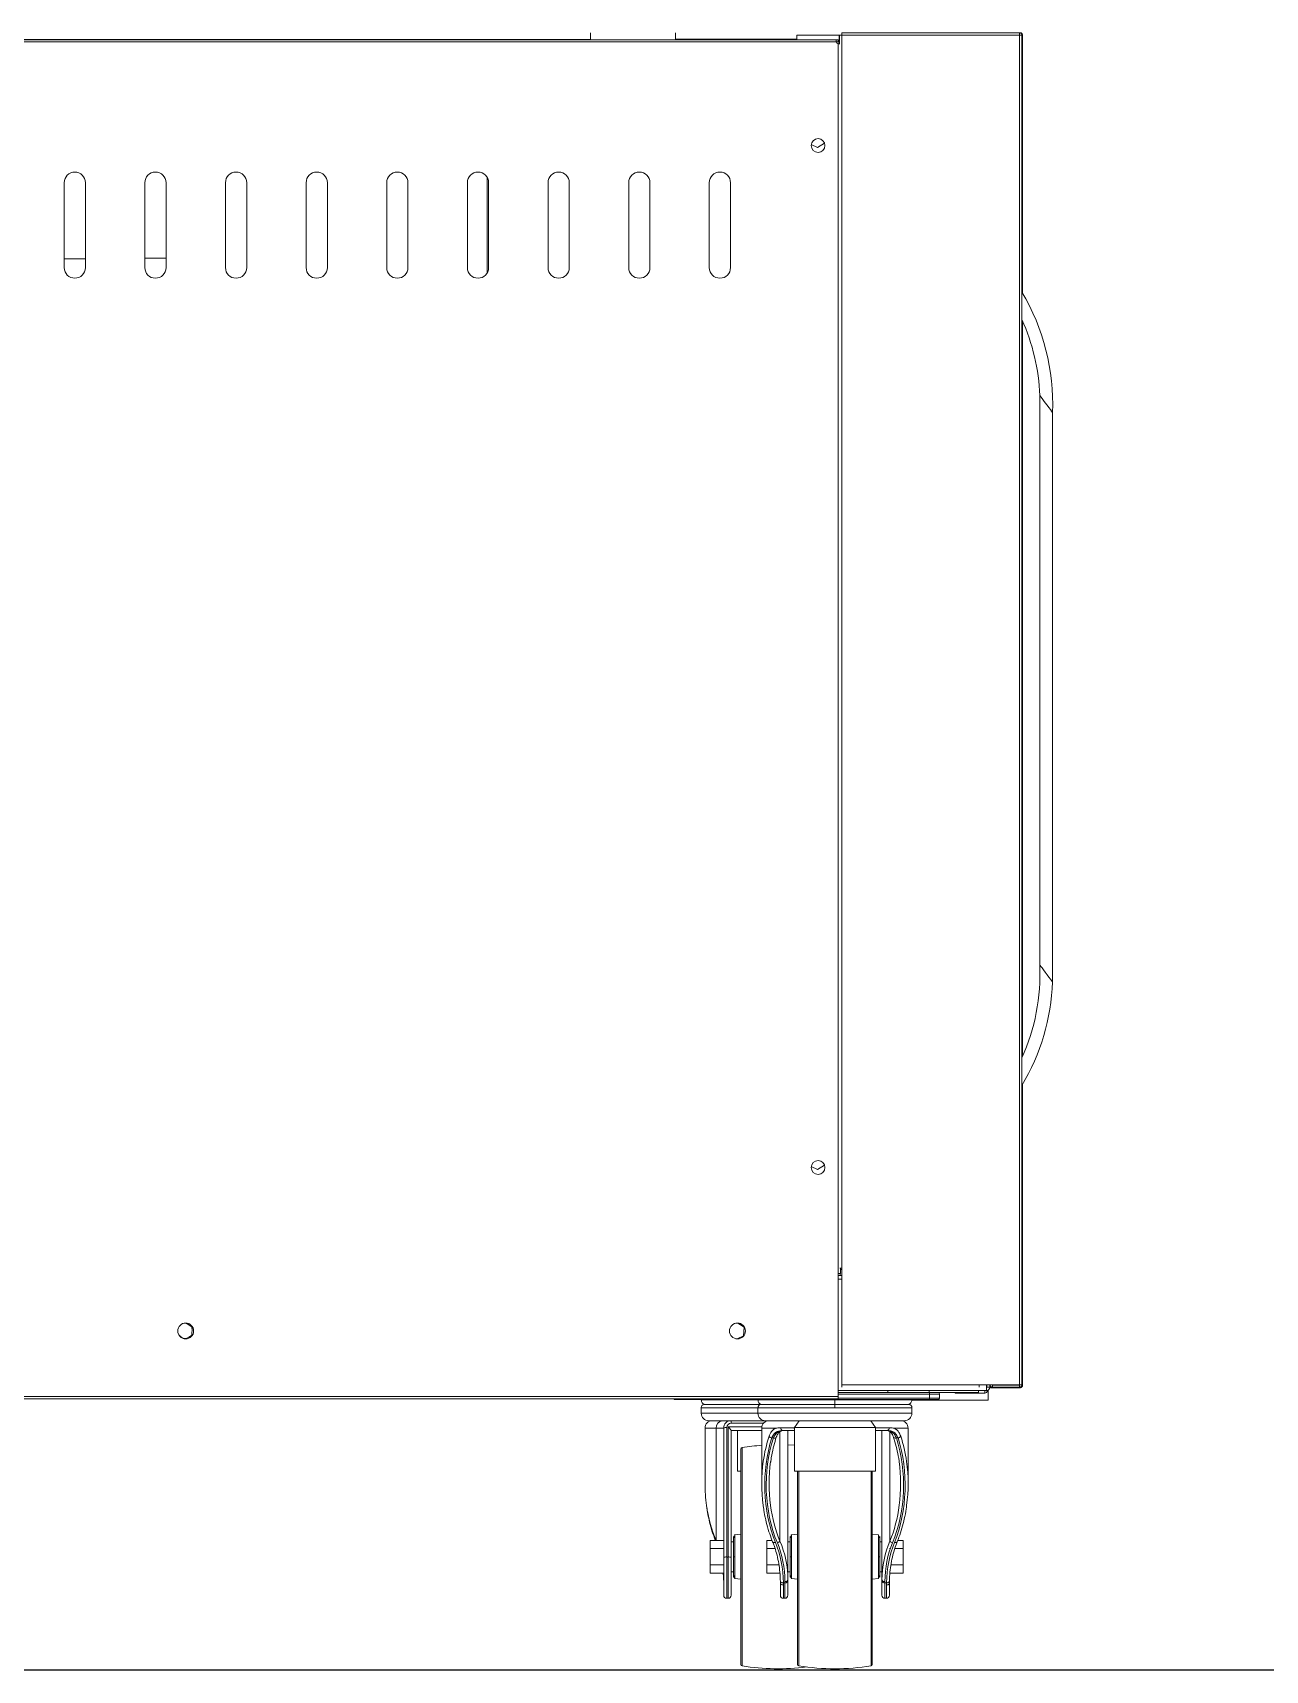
# Model space of a CAD drawing. Header units: millimetres. Extents: x 54215 to 67697, y 23496 to 56611.
# Drawn here: x 57975.4 to 58033.5, y 31055 to 31132.1 of the extents above; entities that cross this region are included whole.
import ezdxf

# ---------------------------------------------------------------- set-up
doc = ezdxf.new("R2010")
doc.units = ezdxf.units.MM
doc.layers.add('no3_paslanmaz gorunus on', color=163, linetype='Continuous', lineweight=15)

# ---------------------------------------------------------------- blocks, each defined once
blk = doc.blocks.new('ASFH8LO')
at = {"layer": 'no3_paslanmaz gorunus on', "linetype": 'Continuous', "lineweight": 0}
for p, q in [((9346.585, 2345.469), (9346.585, 2345.139)), ((9350.585, 2345.469), (9350.585, 2345.139)), ((9366.796, 2345.468), (9358.426, 2345.468)), ((9358.426, 2345.358), (9358.426, 2345.468)), ((9358.432, 2345.468), (9358.432, 2345.469)), ((9363.275, 2345.468), (9363.275, 2345.469)), ((9365.428, 2345.468), (9365.428, 2345.469)), ((9366.756, 2345.468), (9366.756, 2345.469)), ((9366.806, 2345.468), (9366.796, 2345.468)), ((9366.806, 2345.368), (9366.806, 2345.468)), ((9358.16, 2345.139), (9271.073, 2345.139)), ((9358.161, 2345.039), (9271.073, 2345.039)), ((9275.697, 2345.139), (9346.585, 2345.17)), ((9350.585, 2345.171), (9356.316, 2345.174)), ((9356.316, 2345.358), (9358.306, 2345.358)), ((9356.316, 2345.358), (9356.316, 2345.139)), ((9358.16, 2345.139), (9358.26, 2345.139)), ((9358.16, 2345.039), (9358.26, 2345.039)), ((9358.26, 2345.039), (9358.161, 2345.039)), ((9358.26, 2345.039), (9358.26, 2345.139)), ((9358.26, 2345.053), (9358.26, 2344.952)), ((9358.26, 2345.053), (9358.316, 2345.053)), ((9358.26, 2287.003), (9358.26, 2344.952)), ((9358.316, 2344.952), (9358.26, 2344.952)), ((9358.306, 2345.358), (9358.316, 2345.358)), ((9358.306, 2345.358), (9358.306, 2345.053)), ((9358.316, 2345.358), (9358.316, 2344.953)), ((9358.316, 2345.358), (9358.426, 2345.358)), ((9358.426, 2345.358), (9358.426, 2287.258)), ((9358.426, 2345.358), (9366.806, 2345.358)), ((9366.806, 2345.358), (9366.806, 2281.758)), ((9366.806, 2345.358), (9366.916, 2345.358)), ((9366.916, 2345.358), (9366.916, 2281.758)), ((9366.95, 2345.347), (9366.929, 2345.347)), ((9366.95, 2345.347), (9366.95, 2345.249)), ((9366.95, 2333.194), (9366.95, 2345.249)), ((9356.989, 2340.206), (9357.289, 2340.056)), ((9357.289, 2340.056), (9357.613, 2340.27)), ((9341.719, 2338.651), (9341.719, 2334.157)), ((9321.785, 2338.404), (9321.785, 2334.404)), ((9322.785, 2334.404), (9322.785, 2338.404)), ((9325.585, 2338.404), (9325.585, 2334.404)), ((9326.585, 2334.404), (9326.585, 2338.404)), ((9329.385, 2338.404), (9329.385, 2334.404)), ((9330.385, 2334.404), (9330.385, 2338.404)), ((9333.185, 2338.404), (9333.185, 2334.404)), ((9334.185, 2334.404), (9334.185, 2338.404)), ((9336.985, 2338.404), (9336.985, 2334.404)), ((9337.985, 2334.404), (9337.985, 2338.404)), ((9340.785, 2338.404), (9340.785, 2334.404)), ((9341.785, 2334.404), (9341.785, 2338.404)), ((9344.585, 2338.404), (9344.585, 2334.404)), ((9345.585, 2334.404), (9345.585, 2338.404)), ((9348.385, 2338.404), (9348.385, 2334.404)), ((9349.385, 2334.404), (9349.385, 2338.404)), ((9352.185, 2338.404), (9352.185, 2334.404)), ((9353.185, 2334.404), (9353.185, 2338.404)), ((9322.785, 2334.81), (9321.785, 2334.81)), ((9326.585, 2334.848), (9325.585, 2334.848)), ((9366.95, 2297.243), (9366.95, 2331.878)), ((9367.76, 2301.544), (9367.76, 2328.377)), ((9368.36, 2300.744), (9368.36, 2327.577)), ((9366.95, 2281.845), (9366.95, 2295.927)), ((9356.989, 2292.054), (9357.289, 2291.904)), ((9357.289, 2291.904), (9357.613, 2292.118)), ((9358.26, 2281.21), (9358.26, 2287.003)), ((9358.36, 2287.003), (9358.26, 2287.003)), ((9358.426, 2286.91), (9358.26, 2286.91)), ((9358.426, 2287.258), (9358.34, 2287.258)), ((9358.348, 2287.003), (9358.348, 2286.91)), ((9358.36, 2287.003), (9358.36, 2287.258)), ((9358.361, 2287.137), (9358.36, 2287.137)), ((9358.361, 2287.137), (9358.361, 2287.199)), ((9358.361, 2287.199), (9358.426, 2287.199)), ((9358.426, 2287.258), (9358.426, 2281.758)), ((9358.426, 2286.75), (9358.26, 2286.75)), ((9327.303, 2284.615), (9327.383, 2284.655)), ((9327.635, 2284.605), (9327.493, 2284.676)), ((9327.528, 2284.676), (9327.821, 2284.482)), ((9327.821, 2284.482), (9327.797, 2284.079)), ((9327.81, 2284.302), (9327.799, 2284.497)), ((9353.303, 2284.615), (9353.383, 2284.655)), ((9353.528, 2284.676), (9353.821, 2284.482)), ((9353.821, 2284.482), (9353.797, 2284.079)), ((9327.303, 2283.989), (9327.383, 2283.949)), ((9327.797, 2284.079), (9327.493, 2283.927)), ((9327.635, 2283.998), (9327.799, 2284.106)), ((9353.797, 2284.079), (9353.493, 2283.927)), ((9365.246, 2281.502), (9358.26, 2281.502)), ((9362.913, 2281.491), (9358.26, 2281.491)), ((9358.26, 2281.402), (9360.602, 2281.402)), ((9358.426, 2281.758), (9364.906, 2281.758)), ((9358.426, 2281.648), (9358.426, 2281.758)), ((9360.602, 2281.402), (9360.602, 2281.491)), ((9360.602, 2281.402), (9362.538, 2281.402)), ((9362.538, 2281.402), (9362.538, 2281.491)), ((9362.538, 2281.402), (9364.87, 2281.402)), ((9362.567, 2281.331), (9362.567, 2281.402)), ((9362.913, 2281.491), (9362.913, 2281.502)), ((9362.913, 2281.491), (9365.246, 2281.491)), ((9363.771, 2281.371), (9363.771, 2281.402)), ((9364.87, 2281.402), (9364.87, 2281.491)), ((9364.906, 2281.758), (9366.806, 2281.758)), ((9364.906, 2281.758), (9364.906, 2281.648)), ((9365.169, 2281.371), (9365.169, 2281.491)), ((9365.246, 2281.758), (9365.246, 2281.502)), ((9365.246, 2281.502), (9365.246, 2281.491)), ((9365.29, 2281.491), (9365.251, 2281.491)), ((9365.256, 2281.651), (9365.256, 2281.758)), ((9365.256, 2281.651), (9365.406, 2281.651)), ((9365.29, 2281.491), (9365.29, 2281.497)), ((9365.323, 2281.511), (9365.323, 2281.046)), ((9365.406, 2281.651), (9365.406, 2281.758)), ((9365.411, 2281.749), (9365.406, 2281.749)), ((9365.411, 2281.749), (9365.411, 2281.758)), ((9365.411, 2281.749), (9365.416, 2281.749)), ((9365.429, 2281.705), (9365.429, 2281.629)), ((9365.829, 2281.629), (9365.429, 2281.629)), ((9365.516, 2281.648), (9365.516, 2281.648)), ((9365.526, 2281.648), (9365.516, 2281.648)), ((9365.522, 2281.749), (9366.731, 2281.749)), ((9365.526, 2281.748), (9365.526, 2281.648)), ((9365.526, 2281.748), (9366.806, 2281.748)), ((9365.526, 2281.648), (9366.806, 2281.648)), ((9365.829, 2281.749), (9365.829, 2281.748)), ((9365.829, 2281.648), (9365.829, 2281.629)), ((9366.728, 2281.629), (9365.829, 2281.629)), ((9366.728, 2281.749), (9366.728, 2281.748)), ((9366.728, 2281.648), (9366.728, 2281.629)), ((9366.829, 2281.629), (9366.728, 2281.629)), ((9366.731, 2281.749), (9366.732, 2281.758)), ((9366.811, 2281.749), (9366.731, 2281.749)), ((9366.733, 2281.758), (9366.733, 2281.749)), ((9366.806, 2281.758), (9366.916, 2281.758)), ((9366.806, 2281.748), (9366.806, 2281.648)), ((9366.829, 2281.629), (9366.829, 2281.653)), ((9366.916, 2281.845), (9366.95, 2281.845)), ((9366.95, 2281.845), (9366.95, 2281.75)), ((9358.26, 2281.21), (9270.96, 2281.21)), ((9358.26, 2281.1), (9270.96, 2281.1)), ((9350.969, 2281.066), (9350.575, 2281.066)), ((9350.969, 2281.1), (9350.969, 2281.066)), ((9353.246, 2281.066), (9350.969, 2281.066)), ((9351.806, 2281.066), (9351.806, 2281.053)), ((9354.477, 2281.053), (9351.806, 2281.053)), ((9351.806, 2280.688), (9351.806, 2280.426)), ((9351.806, 2280.688), (9354.477, 2280.688)), ((9351.93, 2280.84), (9354.597, 2280.84)), ((9353.64, 2281.066), (9353.246, 2281.066)), ((9353.64, 2281.066), (9353.64, 2281.1)), ((9362.567, 2281.066), (9353.64, 2281.066)), ((9354.477, 2281.066), (9354.477, 2281.053)), ((9358.104, 2281.053), (9354.477, 2281.053)), ((9354.477, 2280.688), (9354.477, 2280.426)), ((9354.477, 2280.688), (9358.104, 2280.688)), ((9354.601, 2280.84), (9358.104, 2280.84)), ((9361.731, 2281.053), (9358.104, 2281.053)), ((9358.104, 2280.84), (9361.607, 2280.84)), ((9358.104, 2280.688), (9361.731, 2280.688)), ((9362.567, 2281.331), (9358.26, 2281.331)), ((9358.26, 2281.21), (9358.26, 2281.1)), ((9358.26, 2281.136), (9362.567, 2281.136)), ((9365.323, 2281.046), (9361.73, 2281.046)), ((9361.731, 2281.053), (9361.731, 2281.066)), ((9361.731, 2280.426), (9361.731, 2280.688)), ((9362.567, 2281.136), (9362.567, 2281.331)), ((9363.032, 2281.331), (9362.567, 2281.331)), ((9362.567, 2281.066), (9362.567, 2281.136)), ((9362.567, 2281.136), (9363.032, 2281.136)), ((9362.961, 2281.066), (9362.567, 2281.066)), ((9363.032, 2281.331), (9363.032, 2281.136)), ((9363.771, 2281.371), (9365.169, 2281.371)), ((9351.806, 2280.426), (9354.477, 2280.426)), ((9353.105, 2280.074), (9352.158, 2280.074)), ((9353.105, 2280.074), (9353.215, 2280.074)), ((9353.215, 2280.074), (9353.215, 2279.963)), ((9353.215, 2280.074), (9354.829, 2280.074)), ((9354.75, 2279.963), (9353.215, 2279.963)), ((9354.477, 2280.426), (9361.731, 2280.426)), ((9356.413, 2280.074), (9354.829, 2280.074)), ((9356.413, 2280.074), (9356.192, 2279.757)), ((9356.962, 2280.074), (9356.413, 2280.074)), ((9359.246, 2280.074), (9356.962, 2280.074)), ((9359.795, 2280.074), (9359.246, 2280.074)), ((9361.379, 2280.074), (9359.795, 2280.074)), ((9360.015, 2279.757), (9359.795, 2280.074)), ((9351.983, 2279.722), (9351.983, 2277.115)), ((9352.509, 2279.722), (9351.983, 2279.722)), ((9352.863, 2279.722), (9352.509, 2279.722)), ((9352.509, 2279.722), (9352.509, 2274.433)), ((9352.863, 2273.623), (9352.863, 2279.722)), ((9353.004, 2279.751), (9353.004, 2273.652)), ((9353.074, 2273.652), (9353.074, 2279.787)), ((9353.074, 2279.787), (9354.66, 2279.787)), ((9353.215, 2279.619), (9353.215, 2273.623)), ((9354.654, 2279.616), (9353.215, 2279.616)), ((9353.518, 2277.7), (9353.518, 2279.616)), ((9354.654, 2279.722), (9354.654, 2277.115)), ((9355.329, 2279.722), (9354.654, 2279.722)), ((9355.13, 2279.264), (9355.208, 2279.264)), ((9355.341, 2279.296), (9355.342, 2279.298)), ((9355.509, 2274.399), (9355.509, 2279.551)), ((9356.189, 2279.743), (9355.543, 2279.743)), ((9356.192, 2279.616), (9355.647, 2279.616)), ((9355.886, 2272.569), (9355.886, 2279.616)), ((9356.192, 2279.757), (9356.189, 2279.743)), ((9356.192, 2279.757), (9360.015, 2279.757)), ((9356.192, 2277.7), (9356.192, 2279.757)), ((9360.018, 2279.757), (9360.015, 2279.757)), ((9360.018, 2277.7), (9360.018, 2279.757)), ((9360.664, 2279.743), (9360.018, 2279.743)), ((9360.56, 2279.616), (9360.018, 2279.616)), ((9360.321, 2272.569), (9360.321, 2279.616)), ((9360.699, 2279.549), (9360.699, 2274.399)), ((9360.866, 2279.296), (9360.866, 2279.298)), ((9361.553, 2279.722), (9360.879, 2279.722)), ((9360.999, 2279.264), (9361.078, 2279.264)), ((9361.553, 2277.115), (9361.553, 2279.722)), ((9353.673, 2278.737), (9353.673, 2273.665)), ((9353.732, 2278.807), (9353.732, 2268.523)), ((9356.192, 2278.917), (9355.886, 2278.935)), ((9353.673, 2277.7), (9353.518, 2277.7)), ((9360.018, 2277.7), (9356.192, 2277.7)), ((9356.344, 2268.592), (9356.344, 2277.7)), ((9356.403, 2273.665), (9356.403, 2277.7)), ((9359.805, 2273.665), (9359.805, 2277.7)), ((9359.864, 2268.592), (9359.864, 2277.7)), ((9353.385, 2274.696), (9353.379, 2274.687)), ((9353.673, 2274.721), (9353.385, 2274.696)), ((9353.385, 2273.665), (9353.385, 2274.696)), ((9356.056, 2274.696), (9356.05, 2274.687)), ((9356.344, 2274.721), (9356.056, 2274.696)), ((9356.056, 2273.665), (9356.056, 2274.696)), ((9360.152, 2274.696), (9359.864, 2274.721)), ((9360.163, 2274.679), (9360.152, 2274.696)), ((9360.152, 2274.696), (9360.152, 2273.665)), ((9352.222, 2274.049), (9352.222, 2274.433)), ((9352.222, 2274.433), (9352.863, 2274.433)), ((9352.222, 2273.281), (9352.222, 2274.049)), ((9352.222, 2274.049), (9352.863, 2274.049)), ((9353.321, 2274.369), (9353.215, 2274.369)), ((9354.894, 2274.433), (9354.894, 2274.049)), ((9355.142, 2274.433), (9354.894, 2274.433)), ((9354.894, 2274.049), (9354.894, 2273.281)), ((9355.281, 2274.049), (9354.894, 2274.049)), ((9355.992, 2274.369), (9355.886, 2274.369)), ((9360.321, 2274.369), (9360.216, 2274.369)), ((9360.673, 2274.049), (9360.712, 2274.049)), ((9360.926, 2274.049), (9361.314, 2274.049)), ((9361.314, 2274.433), (9361.065, 2274.433)), ((9361.314, 2274.433), (9361.314, 2274.049)), ((9361.314, 2274.049), (9361.314, 2273.281)), ((9352.222, 2272.897), (9352.222, 2273.281)), ((9352.222, 2273.281), (9352.863, 2273.281)), ((9352.863, 2271.848), (9352.863, 2273.623)), ((9353.004, 2273.652), (9353.074, 2273.652)), ((9353.004, 2273.652), (9353.004, 2271.708)), ((9353.074, 2271.708), (9353.074, 2273.652)), ((9353.215, 2273.623), (9353.215, 2271.848)), ((9353.215, 2272.96), (9353.321, 2272.96)), ((9353.385, 2272.634), (9353.385, 2273.665)), ((9353.673, 2273.665), (9353.673, 2268.592)), ((9355.463, 2273.281), (9354.894, 2273.281)), ((9354.894, 2273.281), (9354.894, 2272.897)), ((9355.886, 2272.96), (9355.992, 2272.96)), ((9356.056, 2272.634), (9356.056, 2273.665)), ((9356.403, 2268.523), (9356.403, 2273.665)), ((9359.805, 2268.523), (9359.805, 2273.665)), ((9360.152, 2273.665), (9360.152, 2272.634)), ((9360.216, 2272.96), (9360.321, 2272.96)), ((9361.314, 2273.281), (9360.745, 2273.281)), ((9361.314, 2273.281), (9361.314, 2272.897)), ((9352.222, 2272.897), (9352.863, 2272.897)), ((9353.374, 2272.65), (9353.385, 2272.634)), ((9353.385, 2272.634), (9353.673, 2272.609)), ((9355.51, 2272.897), (9354.894, 2272.897)), ((9355.534, 2272.42), (9355.533, 2272.514)), ((9355.534, 2271.848), (9355.534, 2272.42)), ((9355.674, 2272.437), (9355.745, 2272.437)), ((9355.674, 2272.437), (9355.675, 2272.334)), ((9355.675, 2272.334), (9355.675, 2271.708)), ((9355.745, 2272.437), (9355.745, 2272.492)), ((9355.745, 2271.708), (9355.745, 2272.437)), ((9355.886, 2272.569), (9355.886, 2272.514)), ((9355.886, 2272.514), (9355.886, 2271.848)), ((9356.045, 2272.65), (9356.056, 2272.634)), ((9356.056, 2272.634), (9356.344, 2272.609)), ((9359.864, 2272.609), (9360.152, 2272.634)), ((9360.152, 2272.634), (9360.158, 2272.643)), ((9360.321, 2272.514), (9360.321, 2272.569)), ((9360.321, 2271.848), (9360.321, 2272.514)), ((9360.462, 2272.492), (9360.462, 2272.437)), ((9360.462, 2272.437), (9360.533, 2272.437)), ((9360.462, 2272.437), (9360.462, 2271.708)), ((9360.533, 2272.334), (9360.533, 2272.437)), ((9360.533, 2271.708), (9360.533, 2272.334)), ((9360.674, 2272.514), (9360.673, 2272.42)), ((9360.673, 2272.42), (9360.673, 2271.848)), ((9361.314, 2272.897), (9360.698, 2272.897)), ((9353.004, 2271.708), (9353.074, 2271.708)), ((9355.675, 2271.708), (9355.745, 2271.708)), ((9360.462, 2271.708), (9360.533, 2271.708))]:
    blk.add_line(p, q, dxfattribs=at)
at = {"layer": 'no3_paslanmaz gorunus on'}
blk.add_line((9376.459, 2268.316), (9361.282, 2268.316), dxfattribs=at)
at = {"layer": 'no3_paslanmaz gorunus on', "linetype": 'Continuous', "lineweight": 0, "flags": 128}
for points in [[(9367.76, 2328.377), (9367.772, 2328.361), (9367.808, 2328.313), (9367.864, 2328.239), (9367.936, 2328.143), (9368.018, 2328.034), (9368.103, 2327.92), (9368.185, 2327.811), (9368.257, 2327.715), (9368.313, 2327.64), (9368.348, 2327.593), (9368.36, 2327.577)], [(9367.76, 2301.544), (9367.772, 2301.527), (9367.808, 2301.48), (9367.864, 2301.406), (9367.936, 2301.31), (9368.018, 2301.201), (9368.103, 2301.087), (9368.185, 2300.977), (9368.257, 2300.882), (9368.313, 2300.807), (9368.348, 2300.76), (9368.36, 2300.744)], [(9365.404, 2281.632), (9365.406, 2281.632), (9365.429, 2281.629)], [(9355.208, 2279.264), (9355.241, 2279.259), (9355.272, 2279.259), (9355.299, 2279.263), (9355.321, 2279.272), (9355.336, 2279.286), (9355.341, 2279.296)], [(9360.999, 2279.264), (9360.967, 2279.259), (9360.936, 2279.259), (9360.909, 2279.263), (9360.887, 2279.272), (9360.872, 2279.286), (9360.866, 2279.296)], [(9355.169, 2274.366), (9355.172, 2274.36), (9355.186, 2274.346), (9355.207, 2274.337), (9355.235, 2274.333), (9355.266, 2274.335), (9355.299, 2274.342)], [(9360.908, 2274.342), (9360.942, 2274.335), (9360.973, 2274.333), (9361, 2274.337), (9361.021, 2274.346), (9361.035, 2274.36), (9361.039, 2274.366)], [(9355.533, 2272.514), (9355.535, 2272.498), (9355.543, 2272.484), (9355.556, 2272.47), (9355.573, 2272.459), (9355.595, 2272.449), (9355.619, 2272.442), (9355.646, 2272.438), (9355.674, 2272.437)], [(9355.534, 2272.42), (9355.537, 2272.403), (9355.545, 2272.387), (9355.558, 2272.372), (9355.575, 2272.359), (9355.597, 2272.348), (9355.621, 2272.34), (9355.648, 2272.335), (9355.675, 2272.334)], [(9355.745, 2272.492), (9355.773, 2272.494), (9355.799, 2272.498), (9355.824, 2272.505), (9355.845, 2272.515), (9355.862, 2272.526), (9355.875, 2272.54), (9355.883, 2272.554), (9355.886, 2272.569)], [(9355.745, 2272.437), (9355.773, 2272.438), (9355.799, 2272.443), (9355.824, 2272.45), (9355.845, 2272.459), (9355.862, 2272.471), (9355.875, 2272.484), (9355.883, 2272.499), (9355.886, 2272.514)], [(9360.462, 2272.492), (9360.435, 2272.494), (9360.408, 2272.498), (9360.384, 2272.505), (9360.363, 2272.515), (9360.345, 2272.526), (9360.332, 2272.54), (9360.324, 2272.554), (9360.321, 2272.569)], [(9360.462, 2272.437), (9360.435, 2272.438), (9360.408, 2272.443), (9360.384, 2272.45), (9360.363, 2272.459), (9360.345, 2272.471), (9360.332, 2272.484), (9360.324, 2272.499), (9360.321, 2272.514)], [(9360.533, 2272.437), (9360.561, 2272.438), (9360.588, 2272.442), (9360.613, 2272.449), (9360.634, 2272.459), (9360.652, 2272.47), (9360.664, 2272.484), (9360.672, 2272.498), (9360.674, 2272.514)], [(9360.533, 2272.334), (9360.56, 2272.335), (9360.586, 2272.34), (9360.611, 2272.348), (9360.632, 2272.359), (9360.65, 2272.372), (9360.663, 2272.387), (9360.671, 2272.403), (9360.673, 2272.42)]]:
    blk.add_lwpolyline(points, dxfattribs=at)
at = {"layer": 'no3_paslanmaz gorunus on', "linetype": 'Continuous', "lineweight": 0}
for centre, radius in [((9357.31, 2340.154), 0.325), ((9357.31, 2292.002), 0.325), ((9327.51, 2284.302), 0.375), ((9353.51, 2284.302), 0.375)]:
    blk.add_circle(centre, radius, dxfattribs=at)
for centre, radius, start, end in [((9358.26, 2345.053), 0.1, 187.55173, 270), ((9322.285, 2338.404), 0.5, 0, 180), ((9326.085, 2338.404), 0.5, 0, 180), ((9329.885, 2338.404), 0.5, 0, 180), ((9333.685, 2338.404), 0.5, 0, 180), ((9337.485, 2338.404), 0.5, 0, 180), ((9341.285, 2338.404), 0.5, 0, 180), ((9345.085, 2338.404), 0.5, 0, 180), ((9348.885, 2338.404), 0.5, 0, 180), ((9352.685, 2338.404), 0.5, 0, 180), ((9322.285, 2334.404), 0.5, 180, 0), ((9326.085, 2334.404), 0.5, 180, 0), ((9329.885, 2334.404), 0.5, 180, 0), ((9333.685, 2334.404), 0.5, 180, 0), ((9337.485, 2334.404), 0.5, 180, 0), ((9341.285, 2334.404), 0.5, 180, 0), ((9345.085, 2334.404), 0.5, 180, 0), ((9348.885, 2334.404), 0.5, 180, 0), ((9352.685, 2334.404), 0.5, 180, 0), ((9358.06, 2327.977), 10.308, 357.77604, 30.78648), ((9358.06, 2327.977), 9.708, 2.36137, 24.19832), ((9358.06, 2301.144), 9.708, 335.80168, 2.36137), ((9358.06, 2301.144), 10.308, 329.21352, 357.77604), ((9327.51, 2284.324), 0.375, 181.81174, 274.40126), ((9362.961, 2281.331), 0.0704, 0, 90), ((9365.169, 2281.491), 0.12, 270, 0), ((9365.246, 2281.651), 0.01, 270, 0), ((9365.246, 2281.651), 0.16, 270, 0), ((9365.526, 2281.758), 0.11, 180, 270), ((9365.526, 2281.758), 0.01, 180, 270), ((9366.806, 2281.758), 0.11, 270, 0), ((9366.806, 2281.758), 0.01, 270, 0), ((9350.575, 2281.136), 0.0704, 211.27454, 270), ((9353.246, 2281.136), 0.0704, 211.27454, 270), ((9362.961, 2281.136), 0.0704, 270, 0), ((9352.158, 2280.426), 0.352, 180, 270), ((9352.335, 2279.722), 0.352, 90, 180), ((9352.836, 2279.746), 0.329, 95.10865, 184.32423), ((9353.215, 2279.722), 0.352, 90, 180), ((9353.215, 2279.751), 0.211, 90, 180), ((9354.829, 2280.426), 0.352, 180, 270), ((9355.006, 2279.722), 0.352, 90, 180), ((9361.201, 2279.722), 0.352, 0, 90), ((9361.379, 2280.426), 0.352, 270, 0), ((9352.97, 2279.563), 0.192, 79.88888, 124.01162), ((9355.164, 2279.464), 0.203, 217.31046, 260.16236), ((9355.666, 2279.737), 0.123, 177.25644, 261.31886), ((9360.542, 2279.737), 0.123, 278.6877, 2.737), ((9361.043, 2279.464), 0.203, 279.84619, 322.68099), ((9353.743, 2278.737), 0.0704, 99.26923, 180), ((9355.433, 2268.385), 10.56, 94.22753, 99.26923), ((9355.332, 2274.542), 0.227, 285.03946, 321.1295), ((9360.875, 2274.542), 0.227, 218.87235, 254.95338), ((9352.97, 2273.464), 0.192, 79.91333, 123.98717), ((9353.108, 2273.464), 0.192, 56.00815, 100.08939), ((9353.004, 2271.848), 0.141, 180, 270), ((9353.074, 2271.848), 0.141, 270, 0), ((9355.675, 2271.848), 0.141, 180, 270), ((9355.745, 2271.848), 0.141, 270, 0), ((9360.462, 2271.848), 0.141, 180, 270), ((9360.533, 2271.848), 0.141, 270, 0), ((9353.743, 2268.592), 0.0704, 180, 260.73077), ((9355.433, 2278.945), 10.56, 260.73077, 277.26592), ((9356.414, 2268.592), 0.0704, 180, 260.73077), ((9358.104, 2278.945), 10.56, 260.73077, 279.26923), ((9359.793, 2268.592), 0.0704, 279.26923, 0)]:
    blk.add_arc(centre, radius, start, end, dxfattribs=at)
for centre, major_axis, ratio, start_param, end_param in [((9353.074, 2279.757), (0.14, -0.14), 0.107044, 0.106638, 1.677435), ((9358.104, 2277.038), (0, 5.08), 0.651322, 1.117183, 2.13022), ((9358.104, 2277.038), (0, 4.972), 0.651322, 1.106557, 2.148604), ((9358.104, 2277.115), (0, 5.08), 0.679037, 1.117183, 1.362702), ((9358.104, 2277.038), (0, 4.972), 0.651322, 4.134582, 5.176628), ((9358.104, 2277.038), (0, 5.08), 0.651322, 4.152965, 5.166002), ((9358.104, 2277.115), (0, 5.08), 0.679037, 4.917635, 5.166002), ((9358.104, 2277.115), (0, 5.08), 0.679037, 1.362702, 1.775948), ((9358.104, 2277.115), (0, 4.972), 0.623003, 1.362093, 1.779277), ((9358.104, 2277.115), (0, 4.972), 0.623003, 4.504186, 4.921527), ((9358.104, 2277.115), (0, 5.08), 0.679037, 4.507944, 4.917635), ((9355.433, 2277.115), (0, 5.08), 0.679037, 1.570796, 1.775783), ((9355.433, 2277.115), (0, 5.08), 0.679037, 1.775783, 2.126974), ((9358.104, 2277.115), (0, 4.972), 0.623003, 1.779277, 2.148604), ((9358.104, 2277.115), (0, 4.972), 0.623003, 4.134582, 4.504186), ((9353.211, 2272.334), (0, 3.783), 0.651322, 4.73943, 5.271813), ((9353.563, 2272.492), (0, 3.351), 0.651322, 4.712389, 5.290196), ((9353.563, 2272.569), (0, 3.351), 0.693342, 4.712389, 5.290196), ((9362.645, 2272.569), (0, 3.351), 0.693342, 0.992989, 1.570796), ((9362.645, 2272.492), (0, 3.351), 0.651322, 0.992989, 1.570796), ((9362.997, 2272.334), (0, 3.783), 0.651322, 1.011372, 1.543755), ((9350.54, 2272.411), (0, 3.783), 0.614103, 4.73943, 4.841016)]:
    blk.add_ellipse(centre, major_axis=major_axis, ratio=ratio, start_param=start_param, end_param=end_param, dxfattribs=at)
for points, knots in [([(9366.796, 2345.468), (9366.796, 2345.466), (9366.798, 2345.463), (9366.801, 2345.437), (9366.803, 2345.401), (9366.805, 2345.372), (9366.806, 2345.358)], [0, 0, 0, 0, 0.249989, 0.499989, 0.74998, 1, 1, 1, 1]), ([(9366.916, 2345.358), (9366.914, 2345.372), (9366.911, 2345.401), (9366.885, 2345.437), (9366.849, 2345.463), (9366.82, 2345.466), (9366.806, 2345.468)], [0, 0, 0, 0, 0.250025, 0.500006, 0.750015, 1, 1, 1, 1]), ([(9366.95, 2345.347), (9366.949, 2345.363), (9366.945, 2345.394), (9366.917, 2345.434), (9366.877, 2345.462), (9366.845, 2345.466), (9366.829, 2345.468)], [0, 0, 0, 0, 0.249969, 0.499957, 0.749963, 1, 1, 1, 1]), ([(9358.16, 2345.139), (9358.16, 2345.139), (9358.16, 2345.138), (9358.16, 2345.13), (9358.16, 2345.115), (9358.16, 2345.096), (9358.161, 2345.07), (9358.161, 2345.05), (9358.161, 2345.039)], [0, 0, 0, 0, 0.1123378, 0.316152, 0.4528168, 0.6123793, 0.7947917, 1, 1, 1, 1]), ([(9358.26, 2344.952), (9358.272, 2344.952), (9358.298, 2344.952), (9358.326, 2344.952), (9358.336, 2344.952), (9358.339, 2344.952)], [0, 0, 0, 0, 0.407364, 0.823045, 1, 1, 1, 1]), ([(9366.816, 2345.358), (9366.815, 2345.359), (9366.815, 2345.362), (9366.813, 2345.365), (9366.809, 2345.367), (9366.807, 2345.368), (9366.806, 2345.368)], [0, 0, 0, 0, 0.2499933, 0.5001884, 0.7500067, 1, 1, 1, 1]), ([(9366.915, 2345.249), (9366.925, 2345.249), (9366.946, 2345.249), (9366.949, 2345.249), (9366.95, 2345.249)], [0, 0, 0, 0, 0.499988, 1, 1, 1, 1]), ([(9366.829, 2281.629), (9366.844, 2281.631), (9366.875, 2281.634), (9366.908, 2281.656), (9366.929, 2281.68), (9366.941, 2281.701), (9366.949, 2281.725), (9366.95, 2281.742), (9366.95, 2281.75)], [0, 0, 0, 0, 0.23546, 0.480217, 0.606639, 0.735454, 0.866559, 1, 1, 1, 1]), ([(9366.95, 2281.845), (9366.948, 2281.845), (9366.944, 2281.845), (9366.927, 2281.845), (9366.913, 2281.845), (9366.911, 2281.845)], [0, 0, 0, 0, 0.478291, 0.956231, 1, 1, 1, 1]), ([(9351.806, 2281.053), (9351.808, 2281.029), (9351.813, 2280.98), (9351.851, 2280.914), (9351.909, 2280.861), (9351.957, 2280.847), (9351.981, 2280.84)], [0, 0, 0, 0, 0.236044, 0.491151, 0.751107, 1, 1, 1, 1]), ([(9351.93, 2280.84), (9351.913, 2280.834), (9351.878, 2280.824), (9351.837, 2280.786), (9351.81, 2280.739), (9351.807, 2280.705), (9351.806, 2280.688)], [0, 0, 0, 0, 0.249288, 0.509242, 0.764114, 1, 1, 1, 1]), ([(9354.477, 2281.053), (9354.479, 2281.029), (9354.484, 2280.98), (9354.522, 2280.914), (9354.58, 2280.861), (9354.629, 2280.847), (9354.653, 2280.84)], [0, 0, 0, 0, 0.236049, 0.491154, 0.751109, 1, 1, 1, 1]), ([(9354.601, 2280.84), (9354.584, 2280.834), (9354.549, 2280.824), (9354.508, 2280.786), (9354.482, 2280.739), (9354.478, 2280.705), (9354.477, 2280.688)], [0, 0, 0, 0, 0.249286, 0.509237, 0.764108, 1, 1, 1, 1]), ([(9358.104, 2280.84), (9358.104, 2280.848), (9358.104, 2280.865), (9358.104, 2280.924), (9358.104, 2280.989), (9358.104, 2281.032), (9358.104, 2281.053)], [0, 0, 0, 0, 0.279531, 0.570537, 0.793266, 1, 1, 1, 1]), ([(9358.104, 2280.688), (9358.104, 2280.707), (9358.104, 2280.746), (9358.104, 2280.793), (9358.104, 2280.826), (9358.104, 2280.835), (9358.104, 2280.84)], [0, 0, 0, 0, 0.265413, 0.552727, 0.781176, 1, 1, 1, 1]), ([(9361.555, 2280.84), (9361.579, 2280.847), (9361.628, 2280.861), (9361.686, 2280.914), (9361.724, 2280.98), (9361.729, 2281.029), (9361.731, 2281.053)], [0, 0, 0, 0, 0.248893, 0.508849, 0.763956, 1, 1, 1, 1]), ([(9361.731, 2280.688), (9361.729, 2280.705), (9361.726, 2280.739), (9361.699, 2280.786), (9361.658, 2280.824), (9361.624, 2280.834), (9361.607, 2280.84)], [0, 0, 0, 0, 0.235889, 0.490793, 0.750708, 1, 1, 1, 1]), ([(9355.003, 2279.341), (9355.037, 2279.42), (9355.104, 2279.579), (9355.229, 2279.68), (9355.31, 2279.714), (9355.329, 2279.722)], [0, 0, 0, 0, 0.430612, 0.865026, 1, 1, 1, 1]), ([(9355.079, 2278.124), (9355.088, 2278.194), (9355.115, 2278.418), (9355.193, 2278.778), (9355.278, 2279.098), (9355.332, 2279.265), (9355.342, 2279.298)], [0, 0, 0, 0, 0.176023, 0.565394, 0.916525, 1, 1, 1, 1]), ([(9355.647, 2279.616), (9355.602, 2279.614), (9355.51, 2279.61), (9355.367, 2279.564), (9355.227, 2279.466), (9355.162, 2279.331), (9355.13, 2279.264)], [0, 0, 0, 0, 0.203286, 0.411381, 0.708453, 1, 1, 1, 1]), ([(9355.208, 2279.264), (9355.241, 2279.331), (9355.308, 2279.466), (9355.452, 2279.563), (9355.599, 2279.61), (9355.695, 2279.614), (9355.743, 2279.616)], [0, 0, 0, 0, 0.288992, 0.58367, 0.789072, 1, 1, 1, 1]), ([(9355.543, 2279.743), (9355.512, 2279.743), (9355.451, 2279.741), (9355.381, 2279.732), (9355.342, 2279.725), (9355.329, 2279.722), (9355.329, 2279.722)], [0, 0, 0, 0, 0.415022, 0.81851, 0.989199, 1, 1, 1, 1]), ([(9355.343, 2279.295), (9355.349, 2279.315), (9355.367, 2279.373), (9355.408, 2279.448), (9355.462, 2279.518), (9355.527, 2279.57), (9355.611, 2279.603), (9355.686, 2279.619), (9355.738, 2279.615), (9355.745, 2279.614)], [0, 0, 0, 0, 0.078499, 0.231024, 0.387983, 0.554059, 0.74837, 0.963606, 1, 1, 1, 1]), ([(9356.189, 2279.743), (9356.19, 2279.732), (9356.19, 2279.719), (9356.192, 2279.708), (9356.192, 2279.706)], [0, 0, 0, 0, 0.829871, 1, 1, 1, 1]), ([(9360.464, 2279.616), (9360.465, 2279.616), (9360.514, 2279.616), (9360.609, 2279.609), (9360.756, 2279.564), (9360.899, 2279.466), (9360.966, 2279.331), (9360.999, 2279.264)], [0, 0, 0, 0, 0.003462, 0.207505, 0.416333, 0.71101, 1, 1, 1, 1]), ([(9360.47, 2279.615), (9360.505, 2279.613), (9360.579, 2279.61), (9360.664, 2279.578), (9360.734, 2279.529), (9360.791, 2279.461), (9360.835, 2279.384), (9360.856, 2279.321), (9360.864, 2279.295)], [0, 0, 0, 0, 0.186761, 0.39414, 0.582184, 0.741044, 0.894009, 1, 1, 1, 1]), ([(9361.078, 2279.264), (9361.053, 2279.319), (9360.994, 2279.447), (9360.864, 2279.553), (9360.713, 2279.608), (9360.612, 2279.613), (9360.56, 2279.616)], [0, 0, 0, 0, 0.235429, 0.548043, 0.770277, 1, 1, 1, 1]), ([(9360.879, 2279.722), (9360.878, 2279.722), (9360.866, 2279.725), (9360.826, 2279.732), (9360.757, 2279.741), (9360.695, 2279.743), (9360.664, 2279.743)], [0, 0, 0, 0, 0.010822, 0.181511, 0.584978, 1, 1, 1, 1]), ([(9360.866, 2279.298), (9360.889, 2279.224), (9360.957, 2279.007), (9361.046, 2278.636), (9361.11, 2278.319), (9361.128, 2278.147), (9361.131, 2278.127)], [0, 0, 0, 0, 0.190732, 0.565533, 0.951656, 1, 1, 1, 1]), ([(9360.879, 2279.722), (9360.906, 2279.71), (9360.998, 2279.669), (9361.117, 2279.556), (9361.178, 2279.406), (9361.205, 2279.341)], [0, 0, 0, 0, 0.194156, 0.652163, 1, 1, 1, 1]), ([(9352.057, 2276.064), (9352.07, 2275.964), (9352.104, 2275.705), (9352.193, 2275.297), (9352.316, 2274.858), (9352.415, 2274.573), (9352.469, 2274.438), (9352.471, 2274.433)], [0, 0, 0, 0, 0.180662, 0.467215, 0.744131, 0.990769, 1, 1, 1, 1]), ([(9354.728, 2276.063), (9354.742, 2275.963), (9354.776, 2275.705), (9354.864, 2275.297), (9354.987, 2274.858), (9355.095, 2274.55), (9355.158, 2274.393), (9355.169, 2274.366)], [0, 0, 0, 0, 0.172784, 0.447864, 0.713689, 0.950451, 1, 1, 1, 1]), ([(9361.039, 2274.366), (9361.067, 2274.438), (9361.15, 2274.65), (9361.267, 2275.011), (9361.38, 2275.457), (9361.451, 2275.811), (9361.474, 2276.017), (9361.48, 2276.066)], [0, 0, 0, 0, 0.130999, 0.382805, 0.643908, 0.914704, 1, 1, 1, 1]), ([(9353.321, 2273.665), (9353.321, 2273.756), (9353.321, 2273.961), (9353.321, 2274.211), (9353.321, 2274.398), (9353.321, 2274.522), (9353.321, 2274.606), (9353.321, 2274.635), (9353.321, 2274.608), (9353.321, 2274.544), (9353.321, 2274.512)], [0, 0, 0, 0, 0.137662, 0.311802, 0.413707, 0.524239, 0.641379, 0.76212, 0.882862, 1, 1, 1, 1]), ([(9353.359, 2274.657), (9353.359, 2274.657), (9353.352, 2274.647), (9353.344, 2274.607), (9353.332, 2274.558), (9353.33, 2274.548)], [0, 0, 0, 0, 0.042501, 0.807071, 1, 1, 1, 1]), ([(9355.992, 2274.512), (9355.992, 2274.544), (9355.992, 2274.608), (9355.992, 2274.635), (9355.992, 2274.606), (9355.992, 2274.522), (9355.992, 2274.398), (9355.992, 2274.211), (9355.992, 2273.961), (9355.992, 2273.756), (9355.992, 2273.665)], [0, 0, 0, 0, 0.117138, 0.23788, 0.358621, 0.475761, 0.586293, 0.688198, 0.862338, 1, 1, 1, 1]), ([(9356.031, 2274.657), (9356.03, 2274.657), (9356.023, 2274.647), (9356.015, 2274.607), (9356.004, 2274.558), (9356.001, 2274.548)], [0, 0, 0, 0, 0.042501, 0.807071, 1, 1, 1, 1]), ([(9360.206, 2274.549), (9360.205, 2274.552), (9360.203, 2274.563), (9360.193, 2274.606), (9360.185, 2274.633), (9360.178, 2274.656)], [0, 0, 0, 0, 0.046698, 0.196719, 1, 1, 1, 1]), ([(9360.216, 2274.512), (9360.216, 2274.544), (9360.216, 2274.608), (9360.216, 2274.635), (9360.216, 2274.606), (9360.216, 2274.522), (9360.216, 2274.398), (9360.216, 2274.211), (9360.216, 2273.961), (9360.216, 2273.756), (9360.216, 2273.665)], [0, 0, 0, 0, 0.117138, 0.23788, 0.358621, 0.475761, 0.586293, 0.688198, 0.862338, 1, 1, 1, 1]), ([(9355.169, 2274.366), (9355.192, 2274.307), (9355.262, 2274.129), (9355.356, 2273.823), (9355.444, 2273.441), (9355.504, 2273.041), (9355.528, 2272.728), (9355.532, 2272.55), (9355.533, 2272.511)], [0, 0, 0, 0, 0.099212, 0.296931, 0.503049, 0.717383, 0.937447, 1, 1, 1, 1]), ([(9360.674, 2272.511), (9360.676, 2272.584), (9360.683, 2272.797), (9360.716, 2273.146), (9360.785, 2273.55), (9360.881, 2273.927), (9360.971, 2274.196), (9361.027, 2274.336), (9361.039, 2274.366)], [0, 0, 0, 0, 0.116291, 0.338341, 0.555549, 0.765063, 0.950376, 1, 1, 1, 1]), ([(9353.385, 2273.665), (9353.376, 2273.665), (9353.356, 2273.665), (9353.335, 2273.665), (9353.323, 2273.665), (9353.321, 2273.665), (9353.321, 2273.665)], [0, 0, 0, 0, 0.27133, 0.562088, 0.788658, 1, 1, 1, 1]), ([(9353.321, 2272.817), (9353.321, 2272.785), (9353.321, 2272.721), (9353.321, 2272.695), (9353.321, 2272.723), (9353.321, 2272.807), (9353.321, 2272.931), (9353.321, 2273.119), (9353.321, 2273.368), (9353.321, 2273.574), (9353.321, 2273.665)], [0, 0, 0, 0, 0.117137, 0.237878, 0.358619, 0.475758, 0.586289, 0.688193, 0.862333, 1, 1, 1, 1]), ([(9356.056, 2273.665), (9356.047, 2273.665), (9356.027, 2273.665), (9356.006, 2273.665), (9355.994, 2273.665), (9355.992, 2273.665), (9355.992, 2273.665)], [0, 0, 0, 0, 0.271316, 0.562146, 0.788651, 1, 1, 1, 1]), ([(9355.992, 2272.817), (9355.992, 2272.785), (9355.992, 2272.721), (9355.992, 2272.695), (9355.992, 2272.723), (9355.992, 2272.807), (9355.992, 2272.931), (9355.992, 2273.119), (9355.992, 2273.368), (9355.992, 2273.574), (9355.992, 2273.665)], [0, 0, 0, 0, 0.117137, 0.237878, 0.358619, 0.475758, 0.586289, 0.688193, 0.862333, 1, 1, 1, 1]), ([(9360.216, 2273.665), (9360.215, 2273.665), (9360.212, 2273.665), (9360.195, 2273.665), (9360.174, 2273.665), (9360.159, 2273.665), (9360.152, 2273.665)], [0, 0, 0, 0, 0.271319, 0.562168, 0.788678, 1, 1, 1, 1]), ([(9360.216, 2273.665), (9360.216, 2273.574), (9360.216, 2273.368), (9360.216, 2273.119), (9360.216, 2272.931), (9360.216, 2272.807), (9360.216, 2272.723), (9360.216, 2272.695), (9360.216, 2272.721), (9360.216, 2272.785), (9360.216, 2272.817)], [0, 0, 0, 0, 0.137667, 0.311807, 0.413711, 0.524242, 0.641381, 0.762122, 0.882863, 1, 1, 1, 1]), ([(9352.839, 2272.897), (9352.847, 2272.807), (9352.859, 2272.679), (9352.861, 2272.55), (9352.862, 2272.511)], [0, 0, 0, 0, 0.694108, 1, 1, 1, 1]), ([(9353.33, 2272.78), (9353.331, 2272.778), (9353.334, 2272.767), (9353.343, 2272.723), (9353.351, 2272.696), (9353.358, 2272.674)], [0, 0, 0, 0, 0.046698, 0.196713, 1, 1, 1, 1]), ([(9356.001, 2272.78), (9356.002, 2272.778), (9356.005, 2272.767), (9356.014, 2272.723), (9356.023, 2272.696), (9356.03, 2272.674)], [0, 0, 0, 0, 0.04669, 0.196712, 1, 1, 1, 1]), ([(9360.177, 2272.672), (9360.177, 2272.673), (9360.184, 2272.682), (9360.193, 2272.723), (9360.204, 2272.771), (9360.206, 2272.781)], [0, 0, 0, 0, 0.042496, 0.807065, 1, 1, 1, 1])]:
    blk.add_open_spline(points, degree=3, knots=knots, dxfattribs=at)

msp = doc.modelspace()

# ---------------------------------------------------------------- linework, layer by layer
msp.add_line((58109.765, 31054.964), (57452.851, 31054.964))

# ---------------------------------------------------------------- block references
msp.add_blockref('ASFH8LO', (48655.069, 28786.648))

doc.saveas('drawing.dxf')
